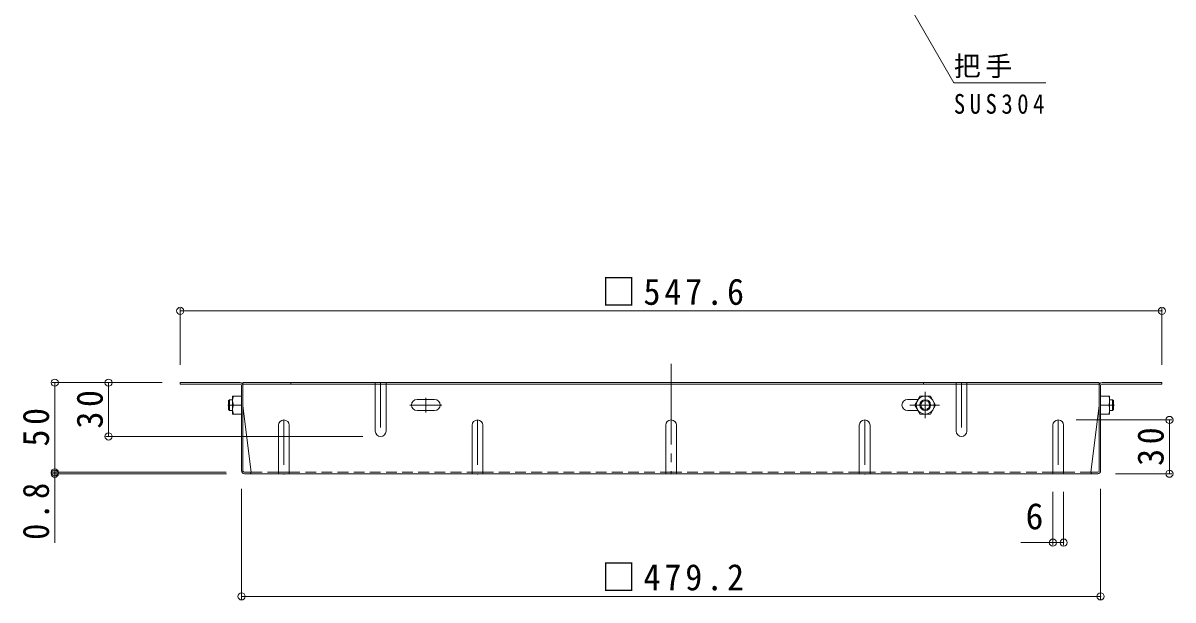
# Model space of a CAD drawing. Units: millimetres at full size, sheet at 1:5; some dimension numbers follow another scale. Extents: x -1338 to 1343, y -985 to 942.
# Drawn here: x 21 to 662, y -27 to 295 of the extents above; entities that cross this region are included whole.
import ezdxf
from ezdxf.enums import TextEntityAlignment as Align

# ---------------------------------------------------------------- set-up
doc = ezdxf.new("R2010")
doc.units = ezdxf.units.MM
doc.header["$LTSCALE"] = 5
doc.header["$PDMODE"] = 32
doc.header["$PDSIZE"] = 4
for name, pattern in [('CHAIN1', [8, 5, -1, 1, -1]), ('CHAIN2', [12, 9, -1, 1, -1]), ('DASHED1', [1.8, 1.2, -0.6])]:
    doc.linetypes.add(name, pattern=pattern)
for name, color, linetype, lineweight in [('5-4', 7, 'Continuous', 9), ('5-5', 7, 'Continuous', 9), ('5-7', 6, 'Continuous', 5), ('5-8', 2, 'Continuous', 9)]:
    doc.layers.add(name, color=color, linetype=linetype, lineweight=lineweight)
doc.styles.add('ＭＳ ゴシック', font='')
doc.styles.get('ＭＳ ゴシック').set_extended_font_data('MS Gothic')

msp = doc.modelspace()

# ---------------------------------------------------------------- linework, layer by layer
at = {"layer": '5-4'}
for p, q in [((108.693, 135.7), (108.693, 104.2)), ((656.3, 135.7), (656.3, 104.2)), ((108.693, 134.2), (656.3, 134.2)), ((37.193, 94.2), (98.693, 94.2)), ((38.693, 94.2), (38.693, 44.2)), ((68.693, 94.2), (68.693, 64.2)), ((661.996, 73.4), (608.496, 73.4)), ((660.496, 43.4), (660.496, 73.4)), ((67.193, 64.2), (210.496, 64.2)), ((37.193, 44.2), (134.363, 44.2)), ((37.193, 43.4), (134.496, 43.4)), ((38.693, 44.2), (38.693, 4.854)), ((661.996, 43.4), (630.496, 43.4)), ((142.896, -26.5), (142.896, 35)), ((595.496, 3.5), (595.496, 33.4)), ((601.496, 3.5), (601.496, 33.4)), ((622.096, -26.5), (622.096, 35)), ((577.643, 5), (601.496, 5)), ((142.896, -25), (622.096, -25))]:
    msp.add_line(p, q, dxfattribs=at)
for p in [(108.693, 134.2), (656.3, 134.2), (38.693, 94.2), (68.693, 94.2), (660.496, 73.4), (68.693, 64.2), (38.693, 44.2), (38.693, 43.4), (660.496, 43.4), (595.496, 5), (601.496, 5), (142.896, -25), (622.096, -25)]:
    msp.add_point(p, dxfattribs=at)
at = {"layer": '5-5'}
msp.add_line((591.472, 261.483), (540.222, 261.483), dxfattribs=at)
msp.add_lwpolyline([(540.222, 261.483), (496.285, 337.585), (524.357, 365.656), (516.747, 355.739)], dxfattribs=at)
at = {"layer": '5-7', "color": 2, "linetype": 'CHAIN2', "lineweight": 9}
msp.add_line((382.496, 104.773), (382.496, 43.4), dxfattribs=at)
at = {"layer": '5-7', "color": 2, "lineweight": 9}
for p, q in [((142.096, 94.2), (108.693, 94.2)), ((108.693, 94.2), (108.693, 93.4)), ((142.23, 93.4), (108.693, 93.4)), ((142.896, 45), (142.896, 92.733)), ((143.696, 44.867), (143.696, 94.2)), ((621.296, 94.2), (143.696, 94.2)), ((621.296, 93.4), (143.696, 93.4)), ((170.364, 94.2), (170.364, 93.4)), ((523.363, 94.2), (523.363, 93.4)), ((621.296, 44.867), (621.296, 94.2)), ((622.096, 45), (622.096, 92.733)), ((622.763, 93.4), (656.3, 93.4)), ((622.896, 94.2), (656.3, 94.2)), ((656.3, 94.2), (656.3, 93.4)), ((143.696, 81.2), (148.309, 44.2)), ((621.296, 81.2), (616.684, 44.2)), ((144.363, 44.2), (148.309, 44.2)), ((620.496, 43.4), (144.496, 43.4)), ((620.63, 44.2), (616.684, 44.2))]:
    msp.add_line(p, q, dxfattribs=at)
at = {"layer": '5-7', "color": 2, "linetype": 'DASHED1', "lineweight": 9}
for p, q in [((148.309, 44.2), (163.496, 44.2)), ((169.496, 44.2), (271.496, 44.2)), ((277.496, 44.2), (379.496, 44.2)), ((487.496, 44.2), (385.496, 44.2)), ((595.496, 44.2), (493.496, 44.2)), ((616.684, 44.2), (601.496, 44.2))]:
    msp.add_line(p, q, dxfattribs=at)
at = {"layer": '5-7', "color": 2, "lineweight": 9}
for centre, radius, start, end in [((142.096, 92.6), 1.6, 0, 90), ((142.23, 92.733), 0.667, 0, 90), ((622.896, 92.6), 1.6, 90, 180), ((622.763, 92.733), 0.667, 90, 180), ((144.496, 45), 1.6, 180, 270), ((620.496, 45), 1.6, 270, 0), ((144.363, 44.867), 0.667, 180, 270), ((147.509, 44.2), 0.8, 270, 0), ((617.484, 44.2), 0.8, 180, 270), ((620.63, 44.867), 0.667, 270, 0)]:
    msp.add_arc(centre, radius, start, end, dxfattribs=at)
at = {"layer": '5-8', "linetype": 'DASHED1'}
for p, q in [((217.496, 93), (217.496, 94.2)), ((223.496, 93), (223.496, 94.2)), ((541.496, 93), (541.496, 94.2)), ((547.496, 93), (547.496, 94.2))]:
    msp.add_line(p, q, dxfattribs=at)
at = {"layer": '5-8'}
for p, q in [((217.496, 67.2), (217.496, 93.4)), ((223.496, 67.2), (223.496, 93.4)), ((541.496, 67.2), (541.496, 93.4)), ((547.496, 67.2), (547.496, 93.4)), ((137.896, 76.7), (137.896, 86.7)), ((142.896, 86.7), (137.896, 86.7)), ((250.596, 84.8), (240.796, 84.8)), ((514.396, 84.8), (520.336, 84.8)), ((518.546, 81.7), (521.433, 86.7)), ((521.433, 86.7), (527.16, 86.7)), ((530.046, 81.7), (527.16, 86.7)), ((622.096, 86.7), (627.096, 86.7)), ((627.096, 76.7), (627.096, 86.7)), ((142.896, 81.7), (138.329, 81.7)), ((240.796, 78.6), (250.596, 78.6)), ((520.336, 78.6), (514.396, 78.6)), ((518.546, 81.7), (521.433, 76.7)), ((530.046, 81.7), (527.16, 76.7)), ((622.096, 81.7), (626.663, 81.7)), ((142.896, 76.7), (137.896, 76.7)), ((521.433, 76.7), (527.16, 76.7)), ((622.096, 76.7), (627.096, 76.7)), ((163.496, 70.4), (163.496, 43.4)), ((169.496, 70.4), (169.496, 43.4)), ((271.496, 70.4), (271.496, 43.4)), ((277.496, 70.4), (277.496, 43.4)), ((379.496, 70.4), (379.496, 43.4)), ((385.496, 70.4), (385.496, 43.4)), ((487.496, 70.4), (487.496, 43.4)), ((493.496, 70.4), (493.496, 43.4)), ((595.496, 70.4), (595.496, 43.4)), ((601.496, 70.4), (601.496, 43.4)), ((163.496, 44.2), (169.496, 44.2)), ((271.496, 44.2), (277.496, 44.2)), ((379.496, 44.2), (385.496, 44.2)), ((487.496, 44.2), (493.496, 44.2)), ((595.496, 44.2), (601.496, 44.2))]:
    msp.add_line(p, q, dxfattribs=at)
at = {"layer": '5-8', "linetype": 'CHAIN1'}
for p, q in [((220.496, 94.2), (220.496, 64.2)), ((544.496, 94.2), (544.496, 64.2)), ((245.696, 77.6), (245.696, 85.8)), ((524.296, 89.07), (524.296, 74.31)), ((135.21, 81.7), (138.272, 81.7)), ((236.696, 81.7), (254.696, 81.7)), ((515.768, 81.7), (532.276, 81.7)), ((629.783, 81.7), (626.721, 81.7)), ((166.496, 73.4), (166.496, 43)), ((274.496, 73.4), (274.496, 43)), ((490.496, 73.4), (490.496, 43)), ((598.496, 73.4), (598.496, 43.4))]:
    msp.add_line(p, q, dxfattribs=at)
at = {"layer": '5-8', "color": 3}
for p, q in [((136.196, 84.7), (135.696, 84.2)), ((135.696, 79.2), (135.696, 84.2)), ((136.196, 78.7), (136.196, 84.7)), ((137.896, 84.7), (136.196, 84.7)), ((627.096, 84.7), (628.796, 84.7)), ((628.796, 84.7), (629.296, 84.2)), ((628.796, 78.7), (628.796, 84.7)), ((629.296, 79.2), (629.296, 84.2)), ((136.196, 78.7), (135.696, 79.2)), ((137.896, 78.7), (136.196, 78.7)), ((627.096, 78.7), (628.796, 78.7)), ((628.796, 78.7), (629.296, 79.2))]:
    msp.add_line(p, q, dxfattribs=at)
at = {"layer": '5-8'}
for radius in [5, 3, 2.458]:
    msp.add_circle((524.296, 81.7), radius, dxfattribs=at)
for centre, radius, start, end in [((145.33, 84.2), 7.433, 160.34634, 199.65367), ((240.796, 81.7), 3.1, 90, 270), ((250.596, 81.7), 3.1, 270, 90), ((514.396, 81.7), 3.1, 90, 270), ((619.663, 84.2), 7.433, 340.34633, 19.65366), ((145.33, 79.2), 7.433, 160.34634, 199.65367), ((619.663, 79.2), 7.433, 340.34633, 19.65366), ((166.496, 70.4), 3, 0, 180), ((274.496, 70.4), 3, 0, 180), ((382.496, 70.4), 3, 0, 180), ((490.496, 70.4), 3, 0, 180), ((598.496, 70.4), 3, 0, 180), ((220.496, 67.2), 3, 180, 0), ((544.496, 67.2), 3, 180, 0)]:
    msp.add_arc(centre, radius, start, end, dxfattribs=at)

# ---------------------------------------------------------------- texts
at = {"layer": '5-4', "color": 2, "style": 'ＭＳ ゴシック'}
msp.add_text('6', height=14.66, dxfattribs=at).set_placement((580.243, 8), align=Align.BOTTOM_LEFT)
at = {"layer": '5-4', "color": 2, "char_height": 14.66, "attachment_point": 7, "style": 'ＭＳ ゴシック'}
for s, insert in [('\\T1.23;\\W0.95;□547.6', (343.746, 137.2)), ('\\T1.23;\\W0.95;□479.2', (343.746, -22))]:
    msp.add_mtext(s, dxfattribs=dict(at, insert=insert))
at = {"layer": '5-4', "color": 2, "char_height": 14.66, "attachment_point": 7, "rotation": 90, "style": 'ＭＳ ゴシック'}
for s, insert in [('\\T1.27;\\W0.95;30', (65.693, 68.575)), ('\\T1.27;\\W0.95;50', (35.693, 58.575)), ('\\T1.27;\\W0.95;30', (657.496, 47.775)), ('\\T1.27;\\W0.9;0.8', (35.693, 6.555))]:
    msp.add_mtext(s, dxfattribs=dict(at, insert=insert))
at = {"layer": '5-5', "char_height": 11, "attachment_point": 7, "style": 'ＭＳ ゴシック'}
for s, insert in [('\\T1.17;把手', (540.222, 263.983)), ('\\T1.39;\\W0.85;SUS304', (540.222, 243.983))]:
    msp.add_mtext(s, dxfattribs=dict(at, insert=insert))

doc.saveas('drawing.dxf')
